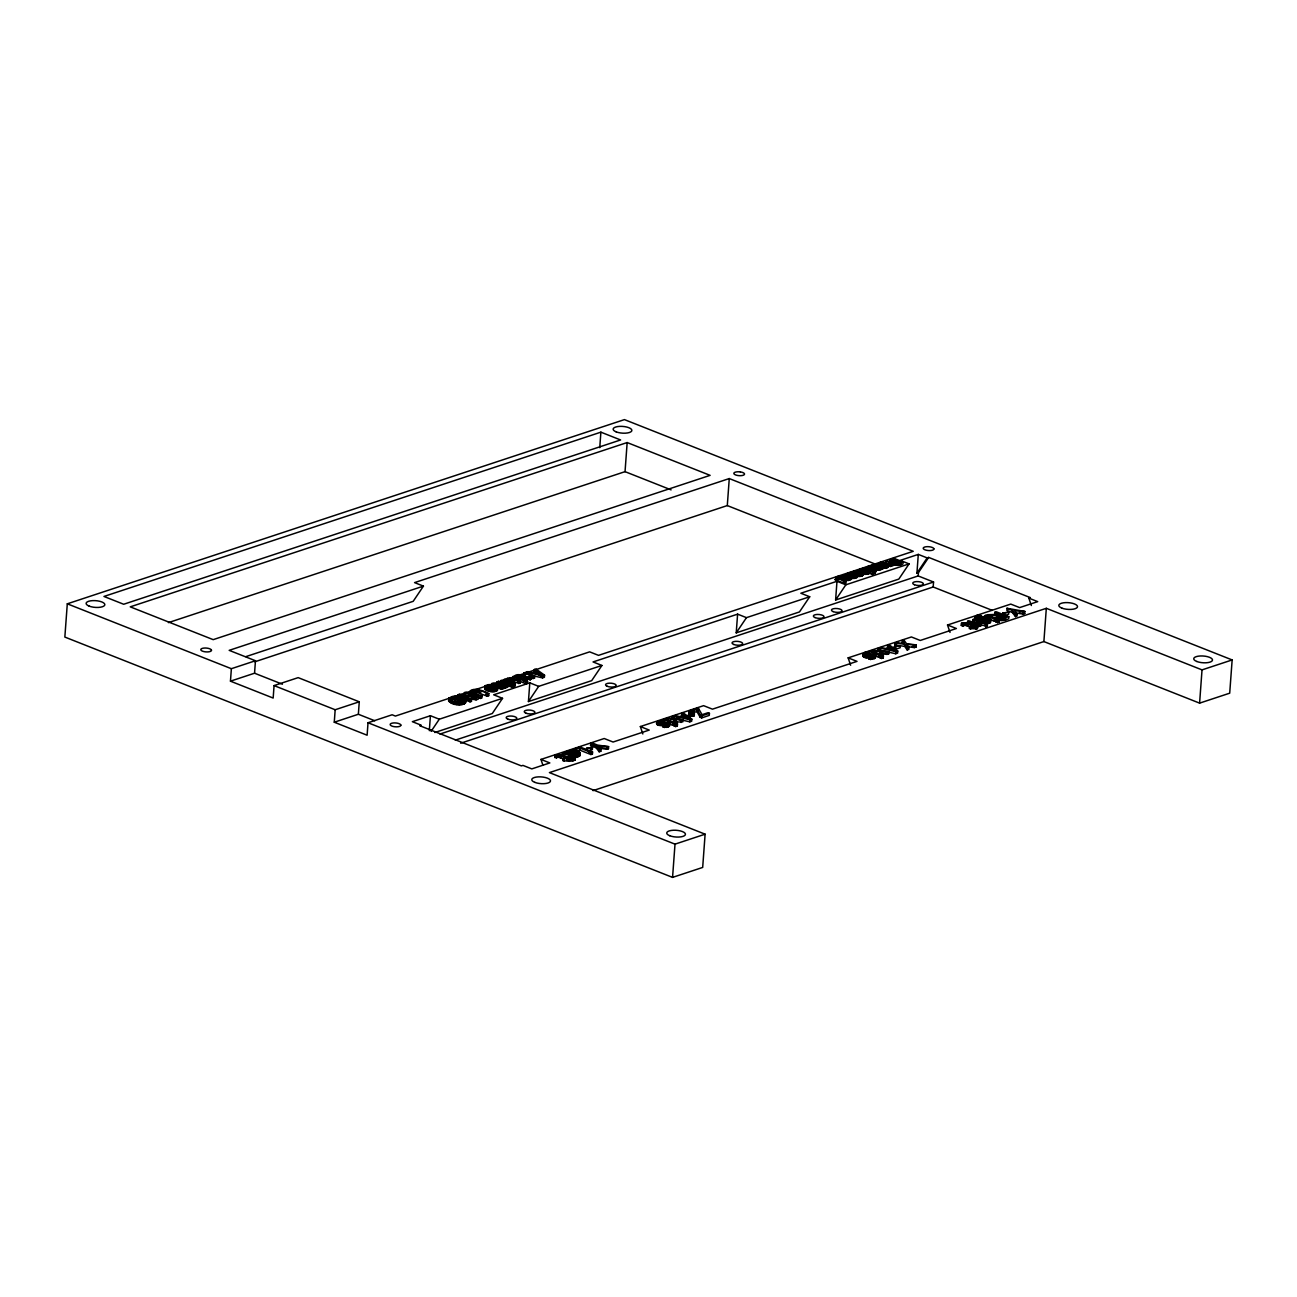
<?xml version="1.0" encoding="UTF-8"?>
<svg xmlns="http://www.w3.org/2000/svg" width="1297" height="1297" viewBox="0 0 1297 1297"><rect width="100%" height="100%" fill="white"/><g stroke="black" fill="none" stroke-linecap="round" stroke-linejoin="round"><path stroke-width="1.5" d="M448.551 700.931C448.389 693.052 466.725 695.516 465.542 702.828C462.024 706.687 447.562 704.757 449.573 699.44M448.713 698.305C451.761 703.006 461.165 704.32 465.704 700.753M485.402 687.572C483.473 691.593 497.043 693.733 497.286 689.307M862.878 575.333C865.78 569.886 850.832 569.286 854.545 573.161L854.383 575.236C855.971 576.857 865.164 577.181 861.711 574.02M484.802 686.21C486.959 689.68 495.097 691.155 497.691 687.669C494.838 684.589 484.348 682.222 484.656 688.707M895.854 561.812L897.621 562.687L900.896 561.909L898.156 560.839L896.13 561.552L895.692 564.049M1232.15 659.93L624.441 419.612L67.298 603.818L64.85 637.07L672.559 877.388L702.682 867.434L705.114 834.182L549.409 772.607L1046.322 608.309L1202.027 669.884L1232.15 659.93L1229.702 693.182L1199.595 703.136L1043.89 641.561L593.021 790.635M230.461 681.168L231.369 668.701L255.46 660.74L254.552 673.208L230.461 681.168L273.164 698.062L274.072 685.594L298.164 677.634L359.269 701.79L358.361 714.258L334.269 722.218L335.177 709.751L359.269 701.79M245.863 656.639L413.192 601.322L423.438 586.114L414.57 582.612L729.271 478.561L913.234 551.306L598.517 655.358L589.649 651.856L395.407 716.074L392.116 714.777L368.024 722.753L367.116 735.221L334.269 722.218M429.323 730.681L430.426 715.717L439.294 719.219L502.539 698.305L493.671 694.803L529.808 682.854L538.677 686.356L601.921 665.458L593.053 661.94L737.604 614.146L746.472 617.648L809.717 596.75L800.849 593.232L836.987 581.283L845.855 584.801L909.067 563.887L900.199 560.385L918.292 554.403L927.16 557.905L928.668 557.418L1030.337 597.625L1028.829 598.112L1031.342 605.521M448.908 699.894L449.054 697.802M448.892 701.499L449.038 699.423M449.589 702.082L449.735 700.007M450.626 702.682C447.643 693.976 464.796 696.23 463.434 702.666M450.74 700.964L451.016 698.143M451.048 701.385L451.453 697.818M450.87 700.218L452.118 697.527M451.972 703.298L452.134 701.207M451.972 699.618L452.961 697.316M452.799 699.391L453.885 697.186M453.545 703.849L453.691 701.758M453.723 699.261L454.728 699.229L454.874 697.154M455.117 704.271L455.263 702.196M463.515 700.185L463.369 702.277L455.814 699.294L455.96 697.219M456.674 704.563L456.82 702.488M456.949 699.44L457.111 697.364M459.397 694.284L457.679 694.835L457.533 696.927L459.235 696.359L459.397 694.284L475.237 696.862L464.456 692.598L464.31 694.689L467.893 696.1M458.117 699.683L458.263 697.608M458.165 704.741L458.327 702.666M459.3 700.023L459.462 697.948M459.608 704.79L459.754 702.715M460.516 700.461L460.678 698.386M461.002 704.709L461.148 702.634M461.619 700.947L461.764 698.856M462.332 704.514L462.494 702.439M462.462 701.401L462.607 699.326M463.045 701.855L463.207 699.78M463.564 704.19L463.71 702.115M464.553 703.785L464.699 701.709M465.347 699.65L465.542 702.828M465.218 703.331L465.704 700.218M470.13 691.009L470.616 694.381C468.185 684.994 485.597 691.22 488.839 693.619L488.693 695.695L487.169 696.197L477.101 692.403L472.027 693.392M470.098 693.927L470.244 691.852M470.033 701.855L470.179 699.78L471.605 699.31L471.443 701.385L470.033 701.855L459.316 697.624M470.892 692.371L471.054 690.28M470.779 692.306L471.46 694.852L480.409 698.435L481.933 697.932L482.079 695.841C460.824 690.458 480.863 687.572 487.315 694.122L488.839 693.619M472.108 693.684L472.189 691.317M472.205 693.101L472.351 691.025M472.611 692.825L472.757 690.75M473.21 692.582L473.373 690.49M473.989 692.371L474.135 690.296M474.767 692.258L474.913 690.182M475.561 692.225L475.707 690.15M476.356 692.274L476.518 690.199M476.064 699.861L476.21 697.786L478.366 697.073L478.22 699.148L476.064 699.861L465.185 698.078M477.101 692.403L477.264 690.312M477.815 692.566L477.961 690.49M480.409 698.435L480.555 696.359L482.079 695.841M484.9 689.129L485.062 685.837M485.435 689.582L485.564 685.497M486.213 690.02L486.359 687.945M486.618 688.464C489.974 678.104 503.69 695.111 486.78 686.389M486.748 688.221L486.894 686.145M487.186 685.918C486.164 689.712 493.363 686.016 495.308 689.437M487.267 690.49L487.413 688.415M487.51 687.799L487.656 685.724M487.169 696.197L487.315 694.122M488.094 687.653L488.256 685.578M488.434 690.912L488.596 688.837M488.742 687.572L488.888 685.481M489.423 687.54L489.585 685.465M489.618 691.236L489.763 689.161M490.169 687.588L490.315 685.513M490.931 687.702L491.093 685.627M490.785 691.463L490.947 689.388M491.676 685.627L491.839 683.551L493.282 683.081L500.982 685.918L503.836 685.254L497.14 681.8L496.994 683.876L503.982 686.648M491.741 687.88L491.903 685.805M491.968 691.593L492.114 689.518M493.103 691.625L493.249 689.55M493.444 688.448L493.606 686.372M494.157 691.577L494.303 689.485M494.887 689.129L495.032 687.053M495.13 691.414L495.454 687.345M495.535 689.712L495.697 687.637M496.038 691.188L496.2 689.096M496.783 690.879L496.946 688.804M497.286 690.539L497.432 688.464M497.529 690.166L497.918 685.951L491.839 683.551M493.2 686.226L501.112 688.837L507.808 687.102L507.954 685.027L498.583 681.314L498.437 683.389L496.994 683.876M498.615 688.35L497.918 685.951M499.458 688.577L498.778 686.259M500.561 682.692L500.707 680.617L502.15 680.131L511.521 683.843L511.375 685.918L509.932 686.405L500.561 682.692L502.004 682.222M500.302 688.739L499.621 686.502M501.112 688.837L500.447 686.664M501.907 688.869L502.069 686.794L507.954 685.027M502.652 688.837L502.814 686.745M503.349 688.723L503.512 686.648M520.405 680.909L510.24 678.493L508.392 679.223L508.246 681.298L511.099 680.617L518.8 683.47L520.259 682.984L520.405 680.909L510.061 677.666L504.274 679.433L504.128 681.509L505.571 681.038M504.014 688.545L504.16 686.47M504.614 688.285L504.76 686.21M505.003 687.977L505.165 685.902M505.23 687.605L505.473 685.092M506.365 687.588L506.511 685.497M506.916 680.649L507.062 678.574M507.451 678.266L507.921 680.066M507.954 681.979L508.392 679.223M508.586 681.006L508.732 678.931M509.04 680.795L509.202 678.704M509.591 680.633L509.737 678.558M510.094 680.568L510.24 678.493M509.932 686.405L510.078 684.33L511.521 683.843M510.58 680.568L510.726 678.493M511.099 680.617L511.245 678.542M511.391 687.053L511.553 684.978L513.19 684.427L514.828 685.075L514.682 687.151L511.391 687.053L514.682 687.151M512.185 680.876L512.331 678.801M527.522 678.185L523.502 679.612L527.571 681.217L527.409 683.292L525.966 683.778L512.915 678.607L513.061 676.531L514.504 676.061C518.184 671.603 534.867 678.947 523.356 681.687M513.028 687.702L513.19 685.627L514.828 685.075M513.466 681.363L513.628 679.271M513.499 685.221L513.644 683.146L515.104 682.66L514.941 684.735L513.499 685.221L506.008 682.254M517.325 678.104C516.109 671.83 531.365 678.85 522.188 679.093L516.79 676.953L517.487 676.029M517.827 677.893L517.989 675.802M518.541 675.672L518.378 677.747L524.637 679.206L524.88 675.98M518.978 677.666L519.124 675.591M518.8 683.47L518.962 681.395M519.594 677.666L519.757 675.575M520.259 677.715L520.421 675.64M521.702 678.023L521.848 675.948M523.275 678.558L523.421 676.483M534.737 676.175L533.278 676.645C530.83 677.18 527.328 677.991 523.761 675.024L523.907 672.948L525.35 672.462L534.737 676.175L534.575 678.25L531.738 678.185L529.97 679.741L528.333 679.093C529.889 674.31 533.586 676.207 523.907 672.948M524.847 681.541L524.993 679.466M526.177 674.229L526.323 672.154L527.928 671.619L532.467 672.657L536.845 671.197L534.38 669.479L534.234 671.554L535.774 671.052M525.966 683.778L526.112 681.687L527.571 681.217M526.128 681.233L526.274 679.158M526.744 680.974L526.906 678.882M527.166 680.633L527.49 677.812M601.921 665.458L591.675 680.649L528.43 701.564L529.808 682.854M529.97 679.741L530.408 677.585M530.262 679.677L530.57 675.575M530.603 679.563L530.765 677.488M531.089 679.352L531.251 677.277M531.43 679.061L531.592 676.985M531.64 678.688L531.883 676.094M533.132 678.736L533.278 676.645M537.833 671.911L541.968 674.813L534.299 673.078L537.833 671.911L537.688 673.986L541.806 676.888M542.535 677.893L542.681 675.818L544.562 675.186L544.4 677.261L542.535 677.893L527.992 674.635M563.936 759.15L558.942 757.318L554.776 757.464L554.921 755.389L559.542 754.497L567.016 757.189L570.518 756.021L562.46 752.827L562.298 754.919L568.751 757.464M554.776 757.464L555.554 755.032M556.186 758.032C555.894 752.438 563.401 756.881 565.573 757.659L562.914 758.534L562.752 760.626L569.415 761.323L570.858 760.836L571.15 758.34C576.063 757.853 570.258 754.935 568.329 757.707L571.02 758.761M556.559 757.772L556.721 755.681M557.143 757.497L557.288 755.421M558.083 757.286L558.229 755.211M558.504 757.286L558.667 755.194M558.942 757.318L559.088 755.243M559.834 757.545L559.996 755.47M560.952 757.983L561.115 755.892M564.065 761.144L564.211 759.053L566.87 758.178L569.578 759.248L569.415 761.323M569.886 755.697L570.048 753.606C572.512 756.313 584.607 754.611 577.57 751.206C574.652 747.121 560.191 753.995 568.248 752.795M566.465 753.752L566.611 751.676M566.886 753.427L567.032 751.352M566.724 760.253L566.87 758.178M568.167 752.357C565.849 757.059 571.799 746.975 575.998 751.644M568.005 754.449L568.459 752.001M568.297 754.076L568.978 751.612M569.14 759.458L569.302 757.383L567.989 756.864M568.832 753.687L569.788 751.255M569.334 759.394L569.48 757.318L568.183 756.8M569.642 753.33L570.469 751.06M570.323 753.135L571.199 750.947M571.037 753.022L571.945 750.882M575.268 759.523L572.366 761.015L570.923 760.447L571.88 756.524M572.204 756.654L572.934 759.15M572.739 750.898L571.799 752.973M572.366 761.015L572.577 758.032M572.788 757.302L573.047 754.627M573.404 753.054L573.55 750.979M573.177 760.82L573.323 758.745C577.976 758.437 572.399 755.827 574.247 755.746L574.101 757.821M580.116 753.006L579.97 755.519L578.446 756.573L573.906 756.881L574.068 754.805M574.214 753.217L574.36 751.141M574.004 760.577L574.344 756.524M574.766 751.871L574.911 749.796L580.035 748.093L591.043 752.455L592.567 751.952L592.421 754.027L590.897 754.53L579.872 750.169L570.048 753.606M574.603 760.35L574.766 758.275M574.911 756.978L575.074 754.903M575.025 760.091L575.171 758.015M575.236 759.815L575.414 757.448M575.884 756.994L576.03 754.919M576.776 756.945L576.938 754.854M577.197 752.114C580.456 754.27 573.923 754.822 572.658 753.622L577.197 752.114L577.052 754.206L574.02 755.194M599.749 447.676L600.884 432.16L620.598 439.959L123.685 604.256L103.971 596.458L600.884 432.16M577.635 756.8L578.04 752.6M578.446 756.573L578.592 754.497M579.354 752.098L579.97 755.519M579.208 756.264L579.354 754.173M579.872 750.169L580.035 748.093M579.71 755.908L579.872 752.552M586.487 750.331L586.633 748.256L592.486 747.429L592.34 749.504L587.995 750.931M590.573 745.564L590.735 743.489L592.259 742.986L597.609 745.094L608.617 746.65L608.455 748.726L606.769 749.277L598.306 748.077L600.819 751.255L599.198 751.79L596.101 747.753L590.573 745.564L592.097 745.062L597.447 747.185M590.897 754.53L591.043 752.455M596.101 747.753L596.263 745.678L590.735 743.489M599.198 751.79L599.36 749.715L596.263 745.678M600.819 751.255L600.965 749.18L598.452 746.002L608.617 746.65M168.415 622.625L625.041 471.654L627.164 442.553L710.108 475.351L213.194 639.648L130.251 606.85L627.164 442.553M606.769 749.277L606.915 747.202M667.242 726.158C664.437 725.736 647.852 724.537 662.329 720.224L664.096 720.921L663.869 723.029L662.021 723.094L662.167 721.019L664.096 720.921M657.174 724.683L657.449 721.424M657.579 724.958L657.174 721.716M656.947 724.391L657.936 721.148M658.098 725.201L657.725 722.883M659.152 725.542L659.314 723.45L658.26 723.126M659.816 723.483L659.978 721.408L662.167 721.019M660.238 725.704L660.384 723.613L659.314 723.45M660.886 723.24L661.032 721.148M661.34 725.704L661.502 723.629C676.175 722.137 659.427 725.493 664.794 725.477C680.714 721.051 655.455 723.856 659.978 721.408M662.524 725.558L662.686 723.483M663.091 723.029L663.367 719.478L664.81 718.992L674.181 722.705L674.051 725.915L675.688 726.563L677.342 726.012L677.488 723.937L674.197 723.839L677.488 723.937M669.657 723.791L669.382 726.158L666.334 727.358L662.945 726.887L663.189 724.796M663.561 725.363L663.724 723.288M664.469 725.201L664.615 723.126M664.631 727.568L664.794 725.477M665.231 725.104L665.393 723.029M665.815 720.694L665.961 718.619L667.744 718.035L673.37 718.749L671.976 716.625L675.218 715.555L679.741 716.593L684.119 715.15L681.671 713.431L681.525 715.506L683.065 714.987M665.88 725.088L666.042 722.996M666.334 727.358L666.609 723.077M667.047 725.331L667.209 723.256M667.971 726.952L668.117 724.877M668.62 726.709L669.025 722.932M669.074 726.433L669.236 724.358M669.382 726.158L669.398 723.207M671.814 718.716L671.976 716.625M663.205 721.554L672.576 725.266L672.738 723.191L674.181 722.705M677.31 722.007L682.806 721.878L682.952 719.803L675.591 719.689L676.823 723.856L675.186 724.407L673.694 719.511L665.961 718.619M675.186 724.407L673.694 719.511M675.445 721.764L675.591 719.689M675.688 726.563L675.834 724.488M681.022 722.478L681.168 720.386M672.559 877.388L675.007 844.152L705.114 834.182M684.962 717.922L685.124 715.847L681.59 717.014L689.242 718.765L685.124 715.847M688.383 716.657L688.529 714.566L692.874 713.139L694.398 713.739L694.235 715.814L688.383 716.657L694.235 715.814M696.878 711.502L690.523 713.593L689.047 713.01L689.21 710.934L697.202 708.292L698.743 708.908L702.082 714.679L707.935 712.734L709.427 713.318L709.264 715.393L701.693 717.906L700.202 717.306L696.878 711.502L697.04 709.41L690.685 711.518L689.21 710.934M689.809 721.829L689.972 719.754L691.836 719.138L691.69 721.213L689.809 721.829L673.451 718.165M689.891 717.257L690.053 715.182L694.398 713.739M690.523 713.593L690.685 711.518M698.597 710.983L698.743 708.908M700.202 717.306L700.348 715.231L697.04 709.41M701.693 717.906L701.855 715.831L709.427 713.318M254.828 661.794L727.293 505.571L729.271 478.561M809.717 596.75L799.471 611.941L736.226 632.855L737.604 614.146M846.098 578.543L846.001 583.18L844.914 583.537L835.122 579.662L836.37 577.23C838.138 574.49 851.091 578.446 843.115 579.889L846.147 581.088L835.284 577.587M909.067 563.887L898.821 579.094L835.608 599.992L836.987 581.283M838.17 579.483C836.322 573.744 849.324 579.111 842.126 579.5L838.316 577.408M838.446 579.273L838.592 577.197M838.964 577.035L838.819 579.111L844.234 580.343M839.224 579.013L839.386 576.938M839.678 578.948L839.824 576.873M840.148 578.948L840.294 576.873M840.634 578.997L840.796 576.906M841.721 579.224L841.866 577.133M842.904 579.613L843.05 577.538M848.4 576.857L846.844 577.943L846.682 580.018L847.914 580.505L850.297 579.743L851.529 577.311L843.407 574.895L843.261 576.97L848.254 578.948M843.925 580.116L844.071 578.024M844.379 578.267L844.071 581.867L842.953 581.964M844.444 580.764L844.558 578.478M844.914 583.537L845.19 579.548M845.028 581.623L845.968 580.91L845.531 577.862M845.498 581.429L845.66 579.354M845.871 576.111L847.103 573.679C858.111 567.859 854.853 586.828 843.407 574.895M845.822 581.186L845.903 578.203M846.682 580.018L847.2 577.846M847.054 579.937L847.541 577.749M847.914 580.505L849.405 577.262L849.016 580.002M848.141 580.456L848.546 578.3M848.757 580.213L848.919 578.138M849.113 575.722C847.217 571.442 856.133 573.923 850.783 575.122L848.838 574.36L849.276 573.647M849.551 575.544L849.697 573.469M850.151 575.398L850.313 573.323M850.67 578.008L850.832 575.933L846.017 574.036M850.767 575.365L850.913 573.274M851.383 575.43L851.529 573.355M850.832 575.933L851.367 579.386L850.297 579.743M853.88 578.494L857.349 577.311L857.495 575.22L852.356 575.722L852.145 573.533M851.967 578.397L851.481 576.16M852.599 578.494L852.129 576.322M853.004 576.987L854.237 574.02M853.215 574.231L853.556 571.572M853.248 578.511L853.394 576.435L857.495 575.22M853.215 573.923L853.929 571.312M853.556 576.711L853.702 574.636M854.464 578.413L854.626 576.322M855.177 575.576C856.847 562.979 867.369 580.229 855.517 571.491M855.582 575.252L855.42 577.327L856.215 573.809L854.545 573.161M855.355 573.566L855.955 571.377M855.696 578.089L855.858 575.998M855.793 573.452L856.425 571.312M856.701 577.668L856.847 575.592M856.279 573.387L856.944 571.296M856.944 576.144L856.215 573.809M861.711 573.501C865.521 576.111 869.055 571.864 872.2 574.506L873.432 572.074L863.64 568.199L860.251 569.237L859.814 574.052L857.349 573.404L857.495 571.328M857.82 576.306L857.09 574.052M857.933 573.485L858.079 571.41M858.533 573.631L858.679 571.555M858.695 576.403L858.857 574.328L863.024 573.258M859.652 571.831L860.251 569.237M859.554 576.435L859.7 574.36M860.349 576.387L860.495 574.312M860.349 572.82L859.943 569.48M861.078 576.273L861.224 574.198M861.273 571.766L861.646 569.513L863.834 569.059L867.855 570.648L867.661 574.149M865.067 569.756L866.299 567.324C868.082 564.6 881.02 568.54 873.043 569.999L876.091 571.199L874.859 573.631C870.692 568.718 866.688 574.149 861.873 571.426L862.002 569.367M861.759 576.095L861.905 574.02M862.294 574.36L862.456 572.285M862.31 575.868L862.716 571.734M862.797 569.172L862.635 571.264L867.709 572.739L867.174 573.452M862.683 575.609L862.829 572.609M863.38 574.052L863.526 571.961M863.672 571.134L863.834 569.059M864.191 574.231L864.337 572.139M864.986 574.344L865.148 572.269M865.748 574.393L865.893 572.317M866.445 574.376L866.607 572.301M867.077 569.14L867.223 567.065M867.369 568.913L867.515 566.821M867.077 574.295L867.855 570.648M867.466 573.225L867.79 570.907M868.033 566.611L868.439 568.54M868.163 573.939L868.325 571.847M868.487 573.679L868.86 571.053M868.747 569.221C867.061 563.903 879.074 569.464 872.07 569.61L868.017 568.005L868.909 567.146M864.888 653.883C869.655 653.218 882.576 656.882 870.563 659.476L868.877 658.811C868.844 655.779 877.664 655.115 869.655 655.212L869.493 657.287C862.586 660.724 860.365 650.786 868.26 652.148C873.335 653.883 862.359 651.532 864.726 655.958M869.168 569.107L869.314 567.032M863.105 656.59L863.089 653.623M869.768 566.967L869.606 569.059L873.854 570.21L874.016 568.135M863.494 656.866L862.975 653.931M870.076 569.043L870.238 566.967M864.029 657.125L863.656 654.79M870.579 569.091L870.725 567.016M871.552 567.616L871.697 565.541L875.605 564.227L879.82 565.233L878.037 567.243L883.176 566.74L878.442 567.924L871.697 565.541M865.083 657.449L865.245 653.591M871.649 569.318L871.811 567.243M865.099 655.666L865.893 653.315M866.153 657.611L866.315 655.536L864.175 655.034M872.2 574.506L873.432 572.074M872.832 569.723L872.994 567.648M865.748 655.39L866.801 655.147L866.963 653.072M867.271 657.611L867.417 655.536L869.655 655.212M866.801 655.147L867.936 655.001L868.098 652.926M874.162 570.437L874.308 568.362M874.518 566.497L874.681 564.406M874.956 565.152L874.794 567.227L878.069 567.34L878.231 565.265L874.956 565.152L874.502 565.865L876.464 566.643L878.231 565.265M868.455 657.482L868.601 655.407M874.859 573.631L875.118 569.659M875.232 567.048L875.378 564.973M867.936 655.001L869.006 654.953L869.282 651.386L870.741 650.916L880.112 654.612L879.982 657.822L881.62 658.471L883.257 657.936L883.419 655.86L880.128 655.747L883.419 655.86M874.972 571.734L875.913 571.004L875.459 567.973M868.877 658.811L869.103 656.704M875.443 571.523L875.832 568.313M875.832 566.902L875.978 564.827M875.751 571.28L876.042 568.637M876.448 566.87L876.594 564.795M881.36 567.308L880.874 564.973L883.111 565.719L883.03 568.816L878.928 570.032L876.35 569.513L876.513 567.438M870.4 657.109L870.546 655.034M877.015 569.74L877.161 567.664M877.064 566.951L877.21 564.86M870.563 659.476L870.709 657.401L869.022 656.736M871.162 657.012L871.308 654.936M877.664 567.129L877.826 565.054M877.647 569.902L877.793 567.827M878.166 567.762C874.745 556.267 897.102 566.724 883.111 565.719M871.811 656.995L871.957 654.92M878.28 569.999L878.442 567.924M878.863 564.649L879.674 567.308M872.265 659.265L872.541 654.985M878.928 570.032L879.074 567.956M885.186 565.573L885.332 563.498C881.798 560.174 875.88 567.713 881.587 565.054M879.317 567.016L879.674 563.757M872.978 657.239L873.124 655.163M879.593 567.924L879.82 565.233M879.561 569.999L879.706 567.924M879.771 567.616L880.063 563.465M880.144 569.918L880.306 567.843M880.533 565.281L880.679 563.206M873.902 658.86L874.048 656.785L875.588 655.698L874.94 654.855M881.036 565.135L881.198 563.06M874.535 658.617L874.697 656.541M881.376 569.594L881.733 562.963M875.005 658.357L875.329 655.115M875.297 658.082L875.54 655.407M882.138 565.006L882.3 562.93M882.187 567.6L882.333 565.524M882.382 569.188L882.527 567.097M882.835 564.973L887.099 564.584L882.835 564.973L882.884 562.947M883.354 565.07L883.5 562.995M887.602 645.339L890.05 647.057L885.673 648.516L881.149 647.479L877.891 648.549L877.745 650.624L879.382 650.089L895.741 653.753L897.621 653.121L897.767 651.045L889.142 644.836L887.602 645.339L887.44 647.414M888.429 564.519L887.132 567.713L883.727 567.94L883.873 565.865M883.954 565.184L884.116 563.109M884.489 568.021L884.635 565.946M884.57 565.362L884.716 563.271M869.136 653.461L878.507 657.174L878.669 655.098L880.112 654.612M885.203 568.037L885.365 565.962M889.045 566.011L890.601 564.941L885.624 562.963L885.77 560.888L893.892 563.303L893.73 565.379L889.045 566.011C890.326 562.541 891.979 562.412 885.77 560.888M879.609 651.434L881.101 656.314L879.609 651.434L871.892 650.527L879.285 650.656L877.891 648.549M885.883 567.989L886.029 565.914M886.24 563.855L886.581 567.162M886.516 567.875L886.856 564.211M886.808 567L887.099 564.584M887.132 567.713L887.278 565.638M888.883 651.726L881.522 651.597L881.376 653.688L886.953 654.385L888.721 653.801L888.883 651.726L881.198 650.835L879.528 647.997L895.887 651.661L897.767 651.045M887.699 567.47L887.861 565.395M888.088 567.211L888.234 564.179M881.62 658.471L881.765 656.395M889.434 562.541L889.71 559.882L893.73 558.261L903.101 561.958L902.955 564.033C900.604 565.443 892.725 566.951 894.768 561.731L890.78 561.325L889.71 559.882M882.754 655.779L881.522 651.597M889.402 565.93L889.564 563.855M889.402 562.266L890.018 559.607M889.742 565.816L889.888 563.741M890.277 566.497L890.553 563.368M890.488 566.449L890.78 561.325M890.763 566.367L891.752 563.255L893.892 563.303M891.12 566.205L891.266 564.13M891.379 565.995L891.72 561.601M891.542 565.703L891.752 563.255M891.461 561.86L893.649 559.056L897.119 560.417L896.957 562.493M892.709 561.779L892.547 563.855L894.622 563.806M892.644 565.751L892.806 563.66M893.649 559.056L892.579 561.439M886.953 654.385L887.099 652.31M893.568 563.887L893.714 561.812M894.557 564.422L894.768 561.731M888.98 646.911L889.142 644.836M894.865 564.714L894.622 562.039M895.416 564.989L895.027 562.639M896.016 565.2L896.13 561.552M895.968 563.628L896.859 561.261M896.649 565.33L896.811 563.255L895.562 562.914M890.893 649.846L891.039 647.754L887.521 648.922L895.173 650.672L891.039 647.754M897.329 565.395L897.475 563.32L903.101 561.958M896.697 563.336L897.994 562.914L898.156 560.839M898.043 565.395L898.189 563.303M898.675 565.33L898.821 563.238M899.226 565.216L899.388 563.141M899.794 562.282L899.648 564.357L900.75 564L897.994 562.914M894.46 646.49L894.298 648.565L895.822 649.165L900.167 647.738L900.313 645.647L894.46 646.49L900.313 645.647M916.249 644.933L906.862 644.479L909.002 647.333L908.84 649.408L907.187 649.959L904.625 646.344L894.687 645.014L894.849 642.939L904.382 643.425L902.226 640.507L903.863 639.956L906.473 643.636L916.249 644.933L916.104 647.008L914.369 647.592L906.716 646.555M900.669 564.795L900.831 562.72M895.822 649.165L895.984 647.09M895.741 653.753L895.887 651.661M896.584 642.372L896.438 644.447L894.687 645.014M902.226 640.507L902.063 642.582L903.717 642.031M904.625 646.344L904.771 644.252L894.849 642.939M907.187 649.959L907.349 647.884L904.771 644.252M928.668 557.418L918.438 572.609L916.93 573.112L918.292 554.403M439.959 734.053L918.179 575.933L918.438 572.609M914.369 647.592L914.515 645.517M460.711 743.213L933.175 586.99L933.548 582.013L918.179 575.933M975.847 625.381L974.858 625.705L977.565 626.759L970.756 627.067L965.049 625.284L962.731 626.029L961.32 625.462L961.466 623.387L967.578 622.852L975.847 625.381L975.684 627.456M961.32 625.462L962.098 623.03M961.952 625.105L962.796 622.755M962.731 626.029C962.439 620.436 969.945 624.878 972.102 625.657L969.443 626.548L969.297 628.623L977.403 628.85L977.841 624.538L981.262 622.836L987.422 624.23L987.276 626.305L985.833 626.775C982.024 622.738 978.911 628.461 974.404 626.078L974.55 624.003L967.611 621.295L967.465 623.371L973.544 625.77L973.707 623.695M963.104 625.77L963.266 623.695M963.671 625.494L963.833 623.419M964.611 625.284L964.773 623.208M965.049 625.284L965.211 623.208M965.487 625.332L965.633 623.241M966.378 625.543L966.524 623.468M967.497 625.981L967.659 623.906M970.61 629.142L970.756 627.067M972.928 619.544L979.916 622.301L979.77 624.376L972.766 621.62L972.928 619.544L974.371 619.058L987.422 624.23M973.269 628.251L973.415 626.175M974.371 619.058L974.209 621.133L972.766 621.62M981.116 617.761C978.051 608.909 976.041 625.511 981.343 615.67L979.705 615.005C976.803 613.303 972.653 620.209 975.782 618.102M975.344 616.367L975.052 619.561L976.317 620.404L976.479 618.329L975.036 616.723M975.247 626.321L974.55 624.003M975.555 619.966L975.928 616.01M976.074 626.483L975.409 624.246M975.96 629.321L976.106 627.245M976.9 626.581L976.236 624.408M977.922 618.361L978.084 616.286M978.732 618.134L978.878 616.059M978.441 626.564L978.587 624.489M979.332 619.755C978.651 612.152 998.382 620.517 986.871 621.441L987.049 623.695L986.871 621.441M979.64 617.972L979.802 615.897M979.138 626.467L979.284 624.392M979.754 619.463L979.916 617.388M979.802 626.289L979.948 624.214M980.5 617.842L980.662 615.767M980.386 626.029L980.548 623.954M980.791 625.721L980.937 623.63M981.018 625.349L981.262 622.836M981.099 620.079C980.094 613.984 994.653 620.679 985.59 620.923L980.451 618.896L981.764 617.794M981.602 619.869L982.315 617.648M982.153 619.723L982.883 617.567M982.737 619.642L983.499 617.55M988.282 619.009L988.136 621.085L983.969 619.674L984.131 617.599M995.869 620.793L994.426 621.263L985.055 617.55L985.201 615.475L986.644 615.005L996.015 618.701L995.885 621.912L997.523 622.56L999.176 622.025L999.257 618.102L996.826 616.934L996.988 615.524L987.471 614.729L999.776 614.259L994.815 612.297L994.669 614.373L997.977 615.686M985.331 619.95L985.493 617.875M977.371 620.874L985.688 624.149L985.833 622.074L987.195 621.62M985.833 626.775L985.979 624.7M986.839 620.452L986.985 618.377M986.725 623.517L988.201 623.387L988.346 621.312M988.201 623.387L989.53 623.063L989.676 620.987M989.53 623.063L990.292 620.728M990.146 622.803L990.697 619.236M990.568 622.495L990.94 619.658M994.426 621.263L994.572 619.188L996.015 618.701M994.815 612.297L996.339 611.795L1008.839 616.74L1008.677 618.815C1005.418 620.485 995.334 622.56 996.566 616.075M996.663 619.009L996.826 616.934M997.02 619.285L997.166 617.21M997.523 622.56L997.685 620.485L999.322 619.934L996.047 619.836L997.685 620.485M998.123 619.853L998.479 615.929L999.825 615.248L1005.888 616.675L1001.495 617.599L998.479 615.929M998.333 618.004L998.771 615.686M998.625 617.777L999.825 615.248M1000.117 620.371L1000.263 618.296L999.257 618.102M999.679 617.34L1001.008 616.886L1001.171 614.81M1001.122 620.485L1001.284 618.41L1008.839 616.74M1002.143 620.501L1002.305 618.41M1002.905 613.043L1002.743 615.118L1004.267 615.718L1008.612 614.292L1008.758 612.216L1002.905 613.043L1008.758 612.216M1003.116 620.436L1003.262 618.345M1003.959 620.29L1004.105 618.215M1004.267 615.718L1004.413 613.643M1005.726 619.788L1005.872 617.712M1024.873 611.438L1006.991 608.277L1006.845 610.352L1012.373 612.541L1015.47 616.578L1017.075 616.043L1017.237 613.967L1014.724 610.79L1024.873 611.438L1024.727 613.513L1023.041 614.065L1016.264 613.108M1012.373 612.541L1012.519 610.465L1006.991 608.277M1015.47 616.578L1015.616 614.486L1012.519 610.465M1023.041 614.065L1023.187 611.989M1043.89 641.561L1046.322 608.309M1199.595 703.136L1202.027 669.884M979.916 622.301L977.289 623.711L969.054 620.809L967.611 621.295M463.58 700.591L457.322 701.726L450.837 698.499M861.419 575.203L856.296 575.203M988.768 621.928L987.876 622.592M573.274 759.507L571.701 760.301M837.132 579.029L835.122 579.662M431.09 731.378L439.294 719.219M502.539 698.305L492.293 713.512L434.803 732.513M528.43 701.564L538.677 686.356M736.226 632.855L746.472 617.648M848.206 579.224L847.379 579.824M835.608 599.992L845.855 584.801M916.93 573.112L927.16 557.905M979.478 617.68L977.403 617.615L977.5 616.497M863.218 655.423L862.878 656.298M878.604 563.271L879.382 564.244M861.646 569.513L864.094 571.426L867.336 571.377M578.024 755.632L576.646 756.183M881.101 568.832L877.258 569.091L878.685 568.508M853.167 574.911L851.951 575.592M892.725 559.364L891.266 560.531L897.119 560.417M423.438 586.114L229.18 650.348L255.46 660.74M464.456 692.598L465.882 692.128L478.366 697.073M497.14 681.8L498.583 681.314M534.38 669.479L535.92 668.976L544.562 675.186M512.915 678.607L514.358 678.136M523.761 675.024L525.204 674.553M528.479 677.002L530.133 677.666M885.624 562.963L886.71 562.606M880.874 564.973L885.332 563.498M430.426 715.717L412.349 721.683L421.217 725.201L419.709 725.688L521.378 765.895L522.934 765.392L531.802 768.894L549.831 762.928L540.962 759.426L542.827 764.987M876.091 571.199L865.212 567.681M455.312 740.133L933.548 582.013M540.962 759.426L604.207 738.512L613.076 742.03L649.213 730.081L640.345 726.563L642.842 733.972M640.345 726.563L703.59 705.665L712.458 709.167L857.009 661.373L848.141 657.855L850.637 665.264M848.141 657.855L911.386 636.957L920.254 640.459L956.392 628.51L947.523 625.008L950.02 632.401M947.523 625.008L1010.768 604.094L1019.637 607.596L1037.713 601.63L1028.829 598.112M562.46 752.827L574.247 755.746M681.671 713.431L683.211 712.912L691.836 719.138M556.429 755.924L554.921 755.389M567.973 752.682L566.254 752.001M562.298 754.919L563.757 754.432M689.047 713.01L693.846 711.421M962.974 623.922L961.466 623.387M967.465 623.371L968.908 622.9M985.055 617.55L986.498 617.08M994.669 614.373L996.193 613.87M592.486 747.429L586.633 748.256M675.332 722.332L676.985 721.78M881.263 654.239L882.9 653.688M662.945 726.887L664.048 726.839M571.085 758.372L573.323 758.745M568.167 759.783L571.718 758.599M672.576 725.266L674.035 724.78M878.507 657.174L879.95 656.704M599.36 749.715L600.965 749.18M907.349 647.884L909.002 647.333M674.051 725.915L677.342 726.012M879.982 657.822L883.257 657.936M973.399 627.262L974.387 626.937M985.688 624.149L987.049 623.695M1015.616 614.486L1017.237 613.967M995.885 621.912L999.176 622.025M890.909 564.292L889.191 563.936M962.65 624.83L968.211 625.203M1004.218 619.253L999.582 619.269M450.545 699.051L459.008 698.97M872.589 658.325L868.958 658.779M494.692 690.636L490.493 690.571M462.121 703.623L456.009 703.558M874.048 656.785L870.709 657.401M663.902 724.375L658.827 724.326M885.786 567.421L884.457 567.486M853.993 577.846L852.21 577.813M488.077 686.875L493.8 687.54M518.281 676.872L520.227 676.904M866.315 655.536L867.417 655.536M660.384 723.613L661.502 723.629M454.728 699.229L455.814 699.294M991.119 617.129L996.826 617.615L996.453 618.718M1000.263 618.296L1001.284 618.41M857.966 574.231L858.857 574.328M882.965 653.137L888.721 653.801M682.952 719.803L675.267 718.911L673.613 716.09L689.972 719.754M871.73 652.602L879.463 653.51M667.744 720.921L673.532 721.602M912.196 646.49L916.104 647.008M1019.215 612.735L1024.727 613.513M601.127 747.688L608.455 748.726M471.119 698.289L475.075 698.937M476.21 697.786L461.716 695.403L471.605 699.31M572.885 756.702L573.906 756.881M526.323 672.154L542.681 675.818M676.58 717.987L679.596 718.668M560.126 756.718L561.666 757.205M478.398 691.804L480.895 692.614M986.109 619.236L987.179 619.561M890.634 563.401L891.558 563.692M513.239 680.26L514.163 680.585M856.085 576.857L857.349 577.311M888.461 563.303L893.73 565.379M727.293 505.571L877.469 564.957M933.175 586.99L992.302 610.384M1001.008 616.886L1004.154 618.134M873.157 568.248L876.35 569.513M625.041 471.654L671.116 489.877M985.201 615.475L994.572 619.188M870.028 572.869L873.286 574.149M985.833 622.074L976.479 618.329M976.09 621.879L981.683 624.084M846.844 577.943L848.076 578.43M869.282 651.386L878.669 655.098M700.348 715.231L701.855 715.831M688.529 714.566L690.053 715.182M663.367 719.478L672.738 723.191M513.061 676.531L526.112 681.687M517.211 681.784L520.259 682.984M508.1 679.904L515.104 682.66M504.274 679.433L513.644 683.146M500.707 680.617L510.078 684.33M511.553 684.978L513.19 685.627M485.564 694.462L488.693 695.695M480.555 696.359L471.622 692.776M457.679 694.835L470.179 699.78M466.498 699.44L471.443 701.385M590.816 748.904L592.34 749.504M592.567 751.952L580.067 747.007L573.436 749.212L574.911 749.796M588.838 752.617L592.421 754.027M562.914 758.534L564.211 759.053M254.552 673.208L282.406 684.216M358.361 714.258L374.784 720.759M67.298 603.818L231.369 668.701M274.072 685.594L335.177 709.751M368.024 722.753L675.007 844.152M452.458 702.293L453.561 702.763M861.873 571.426L860.511 570.745M487.332 689.323L488.758 690.004M668.863 725.023L669.511 725.866M887.699 565.914L888.267 566.919M740.344 471.913L738.95 471.784A5.366 1.929 4.2 0 0 733.859 473.227A5.366 1.929 4.2 0 0 738.025 475.545L739.42 475.675A5.366 1.929 4.2 0 0 744.51 474.248A5.366 1.929 4.2 0 0 740.344 471.913M933.905 548.874L933.662 548.372A5.366 1.929 4.2 0 0 927.631 546.653A5.366 1.929 4.2 0 0 923.221 548.372L923.464 548.874A5.366 1.929 4.2 0 0 929.495 550.593A5.366 1.929 4.2 0 0 933.905 548.874M400.854 725.12L400.611 724.618A5.366 1.929 4.2 0 0 394.58 722.899A5.366 1.929 4.2 0 0 390.17 724.618L390.413 725.12A5.366 1.929 4.2 0 0 396.444 726.839A5.366 1.929 4.2 0 0 400.854 725.12M211.476 650.235L211.233 649.716A5.366 1.929 4.2 0 0 205.202 648.014A5.366 1.929 4.2 0 0 200.792 649.716L201.035 650.235A5.366 1.929 4.2 0 0 207.066 651.937A5.366 1.929 4.2 0 0 211.476 650.235M616.188 431.869A9.387 3.372 4.2 0 0 631.655 431.09A9.387 3.372 4.2 0 0 619.707 426.373A9.387 3.372 4.2 0 0 616.188 431.869M89.169 606.121A9.387 3.372 4.2 0 0 104.619 605.359A9.387 3.372 4.2 0 0 92.671 600.624A9.387 3.372 4.2 0 0 89.169 606.121M1061.854 608.115A9.387 3.372 4.2 0 0 1077.304 607.336A9.387 3.372 4.2 0 0 1065.372 602.619A9.387 3.372 4.2 0 0 1061.854 608.115M534.818 782.367A9.387 3.372 4.2 0 0 550.285 781.588A9.387 3.372 4.2 0 0 538.336 776.871A9.387 3.372 4.2 0 0 534.818 782.367M833.144 611.617A5.366 1.929 4.2 0 0 841.98 611.179A5.366 1.929 4.2 0 0 835.155 608.488A5.366 1.929 4.2 0 0 833.144 611.617M733.762 644.479A5.366 1.929 4.2 0 0 742.597 644.042A5.366 1.929 4.2 0 0 735.772 641.334A5.366 1.929 4.2 0 0 733.762 644.479M607.272 686.308A5.366 1.929 4.2 0 0 616.107 685.854A5.366 1.929 4.2 0 0 609.282 683.162A5.366 1.929 4.2 0 0 607.272 686.308M507.889 719.17A5.366 1.929 4.2 0 0 516.725 718.716A5.366 1.929 4.2 0 0 509.899 716.025A5.366 1.929 4.2 0 0 507.889 719.17M525.966 713.188A5.366 1.929 4.2 0 0 534.802 712.75A5.366 1.929 4.2 0 0 527.976 710.043A5.366 1.929 4.2 0 0 525.966 713.188M815.083 617.599A5.366 1.929 4.2 0 0 823.919 617.161A5.366 1.929 4.2 0 0 817.094 614.454A5.366 1.929 4.2 0 0 815.083 617.599M914.466 584.736A5.366 1.929 4.2 0 0 923.302 584.298A5.366 1.929 4.2 0 0 916.476 581.591A5.366 1.929 4.2 0 0 914.466 584.736M669.771 835.738A9.387 3.372 4.2 0 0 685.238 834.96A9.387 3.372 4.2 0 0 673.289 830.242A9.387 3.372 4.2 0 0 669.771 835.738M1196.807 661.486A9.387 3.372 4.2 0 0 1212.273 660.708A9.387 3.372 4.2 0 0 1200.325 655.974A9.387 3.372 4.2 0 0 1196.807 661.486"/></g></svg>
